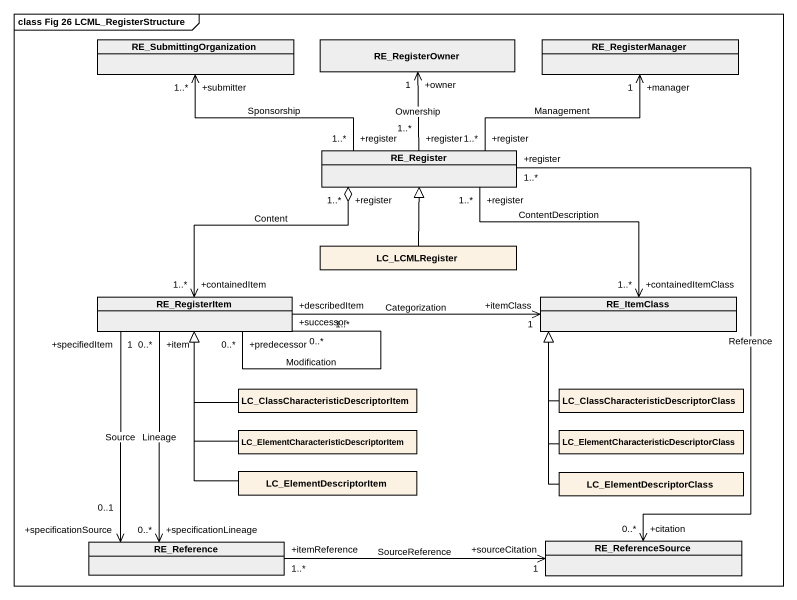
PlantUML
@startuml
mainframe class Fig 26 LCML_RegisterStructure
hide circle
hide empty members
class RE_SubmittingOrganization #EEEEEE
class RE_RegisterOwner #EEEEEE
class RE_RegisterManager #EEEEEE
class RE_Register #EEEEEE
class LC_LCMLRegister #FCF2E3
class RE_RegisterItem #EEEEEE
class RE_ItemClass #EEEEEE
class "LC_ClassCharacteristicDescriptorItem" as LC_ClassCharacteristicDescri #FCF2E3
class "LC_ClassCharacteristicDescriptorClass" as LC_ClassCharacteristicDescri_2 #FCF2E3
class "LC_ElementCharacteristicDescriptorItem" as LC_ElementCharacteristicDesc #FCF2E3
class "LC_ElementCharacteristicDescriptorClass" as LC_ElementCharacteristicDesc_2 #FCF2E3
class LC_ElementDescriptorItem #FCF2E3
class LC_ElementDescriptorClass #FCF2E3
class RE_Reference #EEEEEE
class RE_ReferenceSource #EEEEEE
RE_Register "+register\n1..*" -left-> "+submitter\n1..*" RE_SubmittingOrganization : Sponsorship
RE_Register "+register\n1..*" -up-> "+owner\n1" RE_RegisterOwner : Ownership
RE_Register "+register\n1..*" -right-> "+manager\n1" RE_RegisterManager : Management
RE_Register "+register\n1..*" o--> "+containedItem\n1..*" RE_RegisterItem : Content
RE_Register "+register\n1..*" --> "+containedItemClass\n1..*" RE_ItemClass : ContentDescription
RE_Register "+register\n1..*" --> "+citation\n0..*" RE_ReferenceSource : Reference
LC_LCMLRegister -up-|> RE_Register
RE_RegisterItem "+predecessor\n0..*" -- "+successor\n0..*" RE_RegisterItem : Modification
RE_RegisterItem "+describedItem\n1..*" -right-> "+itemClass\n1" RE_ItemClass : Categorization
RE_RegisterItem "+item\n0..*" --> "+specificationLineage\n0..*" RE_Reference : Lineage
RE_RegisterItem "+specifiedItem\n1" --> "+specificationSource\n0..1" RE_Reference : Source
LC_ClassCharacteristicDescri -up-|> RE_RegisterItem
LC_ClassCharacteristicDescri_2 -up-|> RE_ItemClass
LC_ElementCharacteristicDesc -up-|> RE_RegisterItem
LC_ElementCharacteristicDesc_2 -up-|> RE_ItemClass
LC_ElementDescriptorItem -up-|> RE_RegisterItem
LC_ElementDescriptorClass -up-|> RE_ItemClass
RE_Reference "+itemReference\n1..*" -right-> "+sourceCitation\n1" RE_ReferenceSource : SourceReference
@enduml
